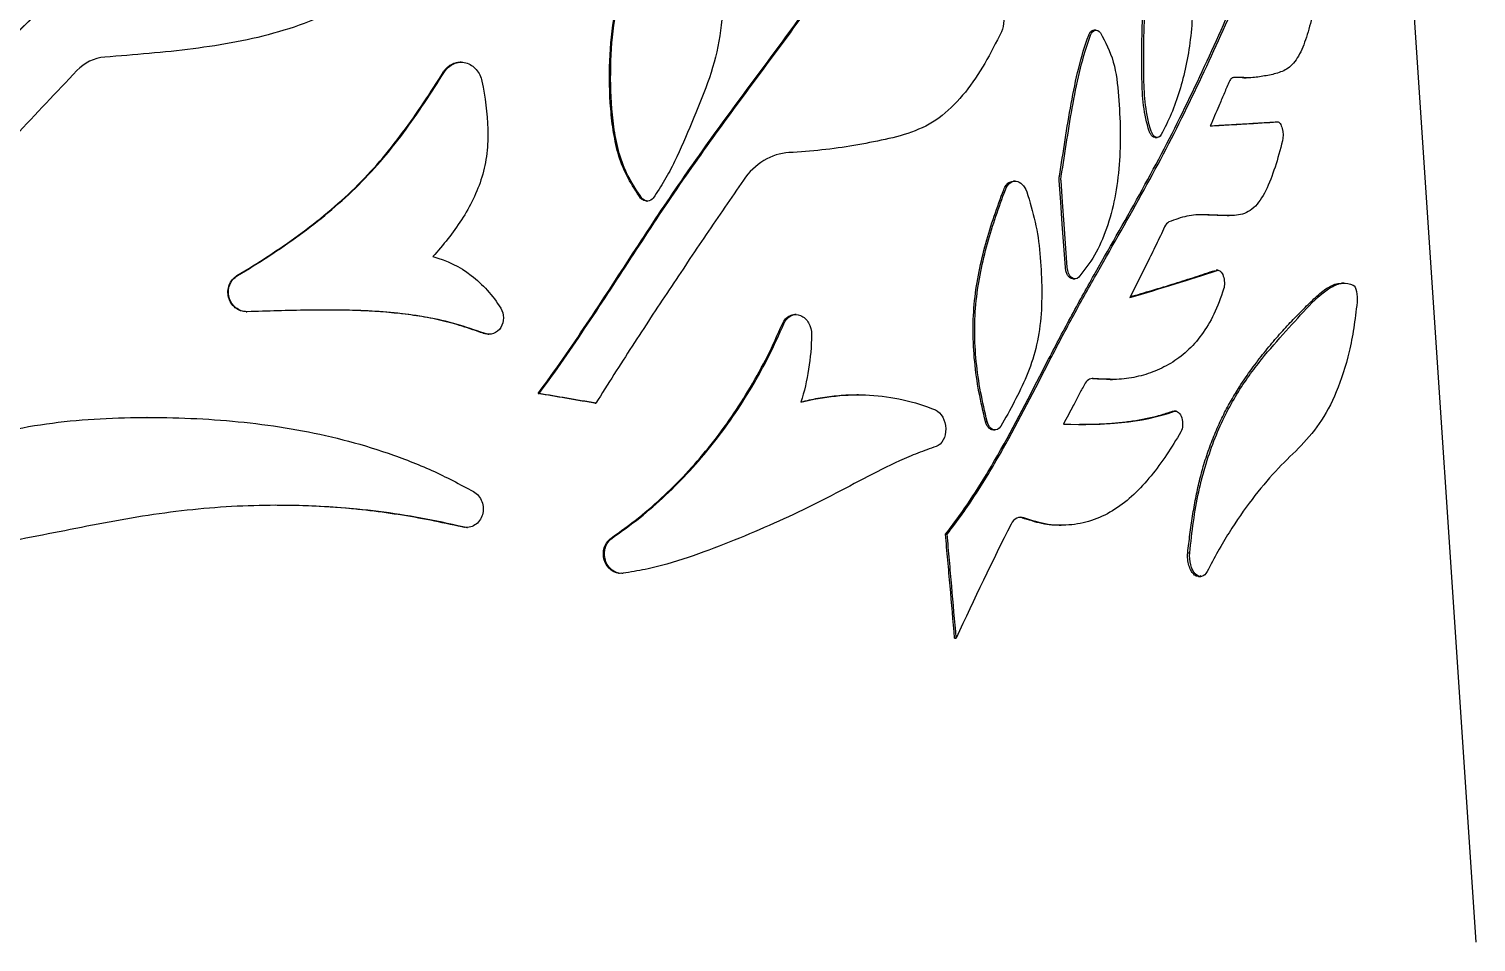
# Model space of a CAD drawing. Header units: millimetres. Extents: x 10 to 459, y 8 to 584.
# Drawn here: x 92.56 to 123.25, y 333.46 to 352.82 of the extents above; entities that cross this region are included whole.
import ezdxf

# ---------------------------------------------------------------- set-up
doc = ezdxf.new("R2010")
doc.units = ezdxf.units.MM
doc.layers.add('OUTLINE', color=7, linetype='Continuous', lineweight=25)

msp = doc.modelspace()

# ---------------------------------------------------------------- linework, layer by layer
at = {"layer": 'OUTLINE'}
for p, q in [((123.247, 333.46), (121.191, 364.361)), ((115.186, 352.796), (115.146, 352.796)), ((101.722, 352.115), (101.702, 352.115)), ((118.322, 351.788), (118.124, 351.792)), ((118.322, 351.785), (118.373, 351.785)), ((118.989, 350.85), (119.035, 350.85)), ((116.443, 350.52), (116.485, 350.52)), ((113.475, 349.593), (113.438, 349.593)), ((105.528, 349.236), (105.553, 349.236)), ((105.652, 349.172), (105.679, 349.172)), ((117.965, 348.863), (118.009, 348.863)), ((117.781, 347.704), (117.737, 347.704)), ((114.703, 347.52), (114.742, 347.52)), ((120.442, 347.43), (120.392, 347.43)), ((97.167, 346.826), (97.18, 346.826)), ((108.828, 346.765), (108.798, 346.765)), ((102.192, 346.368), (102.212, 346.368)), ((102.294, 346.348), (102.314, 346.348)), ((115.49, 345.387), (115.534, 345.387)), ((103.358, 345.09), (103.379, 345.09)), ((110.149, 345.064), (110.117, 345.064)), ((104.556, 344.885), (104.58, 344.885)), ((116.809, 344.714), (116.842, 344.715)), ((116.884, 344.718), (116.842, 344.718)), ((95.069, 344.583), (95.06, 344.583)), ((112.841, 344.495), (112.877, 344.495)), ((113.012, 344.317), (113.048, 344.317)), ((101.843, 342.252), (101.862, 342.252)), ((113.62, 342.454), (113.548, 342.464)), ((113.62, 342.454), (113.657, 342.454)), ((114.405, 342.296), (114.445, 342.296)), ((111.996, 342.106), (112.03, 342.106)), ((117.132, 341.712), (117.174, 341.712)), ((105.059, 341.279), (105.084, 341.279)), ((105.134, 341.279), (105.157, 341.279)), ((117.364, 341.21), (117.407, 341.21)), ((112.189, 339.905), (112.224, 339.905))]:
    msp.add_line(p, q, dxfattribs=at)
at = {"layer": 'OUTLINE', "flags": 128}
for points in [[(114.538, 347.762), (114.472, 348.684), (114.439, 349.145), (114.407, 349.606)], [(114.576, 347.762), (114.51, 348.684), (114.478, 349.145), (114.445, 349.606)]]:
    msp.add_lwpolyline(points, dxfattribs=at)
at = {"layer": 'OUTLINE'}
for points, knots in [([(86.588, 346.333), (86.815, 346.641), (87.044, 346.948), (87.513, 347.55), (87.751, 347.848), (88.478, 348.729), (88.979, 349.303), (90.004, 350.426), (90.529, 350.976), (91.599, 352.057), (92.143, 352.589), (93.788, 354.158), (94.901, 355.172), (97.1, 357.199), (98.181, 358.221), (100.315, 360.233), (101.375, 361.219), (102.951, 362.666), (103.474, 363.143), (104.508, 364.084), (105.02, 364.548), (106.535, 365.92), (107.52, 366.808), (109.432, 368.532), (110.36, 369.367), (111.255, 370.173)], [0, 0, 0, 0, 0.03125, 0.03125, 0.0625, 0.0625, 0.125, 0.125, 0.1875, 0.1875, 0.25, 0.25, 0.375, 0.375, 0.5, 0.5, 0.625, 0.625, 0.6875, 0.6875, 0.75, 0.75, 0.875, 0.875, 1, 1, 1, 1]), ([(89.085, 349.413), (89.094, 349.423), (89.397, 349.774), (90.02, 350.439), (90.949, 351.411), (91.898, 352.354), (92.856, 353.277), (93.819, 354.182), (94.788, 355.078), (95.756, 355.97), (96.718, 356.861), (97.671, 357.752), (98.611, 358.641), (99.545, 359.523), (100.476, 360.398), (101.405, 361.262), (102.332, 362.117), (103.297, 363.002), (104.298, 363.915), (105.332, 364.854), (106.35, 365.777), (107.291, 366.627), (108.154, 367.407), (108.943, 368.119), (109.718, 368.818), (110.478, 369.503), (110.971, 369.947), (111.217, 370.169)], [0, 0, 0, 0, 0.001288, 0.042666, 0.084054, 0.125434, 0.166394, 0.207362, 0.248324, 0.289476, 0.330635, 0.371787, 0.412744, 0.453707, 0.494663, 0.535845, 0.577034, 0.618215, 0.665487, 0.712783, 0.760077, 0.807346, 0.845862, 0.884403, 0.922951, 0.961488, 1, 1, 1, 1]), ([(103.358, 345.09), (103.534, 345.332), (103.709, 345.574), (104.05, 346.064), (104.217, 346.312), (104.714, 347.055), (105.037, 347.555), (105.684, 348.547), (106.008, 349.039), (106.669, 350.002), (107.007, 350.472), (107.685, 351.399), (108.026, 351.856), (108.697, 352.768), (109.027, 353.225), (109.998, 354.595), (110.625, 355.505), (111.865, 357.277), (112.471, 358.144), (113.635, 359.86), (114.193, 360.707), (115.008, 361.929), (115.275, 362.328), (115.795, 363.114), (116.048, 363.502), (116.542, 364.263), (116.784, 364.631), (117.154, 365.119), (117.278, 365.271), (117.528, 365.537), (117.657, 365.645), (117.783, 365.75)], [0, 0, 0, 0, 0.03125, 0.03125, 0.0625, 0.0625, 0.125, 0.125, 0.1875, 0.1875, 0.25, 0.25, 0.3125, 0.3125, 0.375, 0.375, 0.5, 0.5, 0.625, 0.625, 0.75, 0.75, 0.8125, 0.8125, 0.875, 0.875, 0.9375, 0.9375, 0.96875, 0.96875, 1, 1, 1, 1]), ([(103.379, 345.09), (103.555, 345.332), (103.731, 345.574), (104.072, 346.064), (104.24, 346.312), (104.737, 347.056), (105.061, 347.555), (105.709, 348.548), (106.034, 349.04), (106.696, 350.003), (107.035, 350.473), (107.714, 351.4), (108.055, 351.857), (108.728, 352.77), (109.058, 353.226), (110.031, 354.597), (110.659, 355.507), (111.901, 357.279), (112.508, 358.145), (113.674, 359.862), (114.233, 360.708), (115.049, 361.93), (115.316, 362.329), (115.837, 363.115), (116.091, 363.503), (116.585, 364.264), (116.827, 364.632), (117.198, 365.119), (117.322, 365.271), (117.573, 365.537), (117.702, 365.645), (117.828, 365.75)], [0, 0, 0, 0, 0.03125, 0.03125, 0.0625, 0.0625, 0.125, 0.125, 0.1875, 0.1875, 0.25, 0.25, 0.3125, 0.3125, 0.375, 0.375, 0.5, 0.5, 0.625, 0.625, 0.75, 0.75, 0.8125, 0.8125, 0.875, 0.875, 0.9375, 0.9375, 0.96875, 0.96875, 1, 1, 1, 1]), ([(105.528, 349.236), (105.437, 349.374), (105.346, 349.512), (105.187, 349.803), (105.121, 349.959), (105.021, 350.287), (104.985, 350.454), (104.93, 350.789), (104.91, 350.958), (104.87, 351.467), (104.865, 351.81), (104.887, 352.484), (104.919, 352.817), (105.042, 353.473), (105.131, 353.799), (105.353, 354.422), (105.483, 354.72), (105.778, 355.294), (105.942, 355.572), (106.298, 356.098), (106.495, 356.34), (106.691, 356.58)], [0, 0, 0, 0, 0.0625, 0.0625, 0.125, 0.125, 0.1875, 0.1875, 0.25, 0.25, 0.375, 0.375, 0.5, 0.5, 0.625, 0.625, 0.75, 0.75, 0.875, 0.875, 1, 1, 1, 1]), ([(105.553, 349.236), (105.462, 349.374), (105.371, 349.512), (105.211, 349.803), (105.146, 349.959), (105.045, 350.287), (105.009, 350.454), (104.954, 350.789), (104.934, 350.958), (104.894, 351.467), (104.889, 351.81), (104.912, 352.484), (104.943, 352.818), (105.066, 353.474), (105.156, 353.8), (105.378, 354.423), (105.509, 354.721), (105.804, 355.295), (105.969, 355.572), (106.325, 356.098), (106.521, 356.34), (106.718, 356.58)], [0, 0, 0, 0, 0.0625, 0.0625, 0.125, 0.125, 0.1875, 0.1875, 0.25, 0.25, 0.375, 0.375, 0.5, 0.5, 0.625, 0.625, 0.75, 0.75, 0.875, 0.875, 1, 1, 1, 1]), ([(107.122, 356.349), (107.134, 356.031), (107.149, 355.714), (107.199, 355.08), (107.227, 354.763), (107.268, 354.128), (107.282, 353.811), (107.272, 353.175), (107.246, 352.861), (107.082, 351.955), (106.85, 351.392), (106.498, 350.557), (106.38, 350.278), (106.184, 349.873), (106.113, 349.742), (105.961, 349.486), (105.88, 349.361), (105.799, 349.236)], [0, 0, 0, 0, 0.125, 0.125, 0.25, 0.25, 0.375, 0.375, 0.5, 0.5, 0.75, 0.75, 0.875, 0.875, 0.9375, 0.9375, 1, 1, 1, 1]), ([(111.996, 342.106), (112.104, 342.247), (112.211, 342.389), (112.418, 342.678), (112.518, 342.826), (112.809, 343.277), (112.993, 343.587), (113.524, 344.532), (113.852, 345.181), (114.345, 346.134), (114.51, 346.447), (114.843, 347.061), (115.011, 347.362), (115.515, 348.254), (115.848, 348.833), (116.485, 349.989), (116.788, 350.569), (117.359, 351.739), (117.63, 352.325), (118.145, 353.489), (118.39, 354.066), (118.74, 354.916), (118.854, 355.197), (119.076, 355.752), (119.185, 356.024), (119.29, 356.295)], [0, 0, 0, 0, 0.03125, 0.03125, 0.0625, 0.0625, 0.125, 0.125, 0.25, 0.25, 0.3125, 0.3125, 0.375, 0.375, 0.5, 0.5, 0.625, 0.625, 0.75, 0.75, 0.875, 0.875, 0.9375, 0.9375, 1, 1, 1, 1]), ([(112.03, 342.106), (112.138, 342.247), (112.246, 342.389), (112.453, 342.678), (112.553, 342.826), (112.845, 343.277), (113.029, 343.587), (113.561, 344.532), (113.889, 345.181), (114.383, 346.134), (114.548, 346.448), (114.882, 347.061), (115.051, 347.362), (115.555, 348.255), (115.889, 348.833), (116.527, 349.989), (116.83, 350.569), (117.402, 351.739), (117.674, 352.325), (118.19, 353.489), (118.435, 354.066), (118.785, 354.916), (118.899, 355.197), (119.122, 355.752), (119.231, 356.024), (119.336, 356.295)], [0, 0, 0, 0, 0.03125, 0.03125, 0.0625, 0.0625, 0.125, 0.125, 0.25, 0.25, 0.3125, 0.3125, 0.375, 0.375, 0.5, 0.5, 0.625, 0.625, 0.75, 0.75, 0.875, 0.875, 0.9375, 0.9375, 1, 1, 1, 1]), ([(100.671, 354.902), (100.603, 354.762), (100.534, 354.623), (100.381, 354.356), (100.296, 354.23), (100.101, 353.995), (99.992, 353.885), (99.763, 353.681), (99.643, 353.587), (99.268, 353.328), (98.995, 353.186), (98.434, 352.944), (98.146, 352.845), (97.267, 352.589), (96.656, 352.479), (95.42, 352.321), (94.794, 352.273), (94.165, 352.223)], [0, 0, 0, 0, 0.0625, 0.0625, 0.125, 0.125, 0.1875, 0.1875, 0.25, 0.25, 0.375, 0.375, 0.5, 0.5, 0.75, 0.75, 1, 1, 1, 1]), ([(116.316, 350.655), (116.259, 350.827), (116.22, 351.011), (116.174, 351.39), (116.165, 351.578), (116.157, 351.952), (116.159, 352.138), (116.161, 352.511), (116.161, 352.698), (116.176, 353.069), (116.191, 353.253), (116.257, 353.595), (116.312, 353.751), (116.427, 354.05), (116.487, 354.196), (116.554, 354.441), (116.573, 354.528), (116.597, 354.707), (116.603, 354.8), (116.602, 354.896)], [0, 0, 0, 0, 0.125, 0.125, 0.25, 0.25, 0.375, 0.375, 0.5, 0.5, 0.625, 0.625, 0.75, 0.75, 0.875, 0.875, 0.9375, 0.9375, 1, 1, 1, 1]), ([(116.357, 350.655), (116.3, 350.827), (116.262, 351.012), (116.215, 351.391), (116.206, 351.579), (116.198, 351.954), (116.2, 352.14), (116.202, 352.514), (116.202, 352.701), (116.218, 353.073), (116.233, 353.256), (116.3, 353.599), (116.355, 353.755), (116.47, 354.053), (116.529, 354.199), (116.596, 354.442), (116.615, 354.528), (116.639, 354.708), (116.645, 354.801), (116.644, 354.896)], [0, 0, 0, 0, 0.125, 0.125, 0.25, 0.25, 0.375, 0.375, 0.5, 0.5, 0.625, 0.625, 0.75, 0.75, 0.875, 0.875, 0.9375, 0.9375, 1, 1, 1, 1]), ([(117.031, 355), (117.088, 354.813), (117.132, 354.618), (117.197, 354.218), (117.218, 354.01), (117.24, 353.601), (117.241, 353.398), (117.227, 352.994), (117.211, 352.794), (117.163, 352.407), (117.132, 352.22), (117.056, 351.856), (117.01, 351.678), (116.853, 351.169), (116.723, 350.861), (116.569, 350.582)], [0, 0, 0, 0, 0.125, 0.125, 0.25, 0.25, 0.375, 0.375, 0.5, 0.5, 0.625, 0.625, 0.75, 0.75, 1, 1, 1, 1]), ([(119.892, 353.62), (119.856, 353.451), (119.819, 353.283), (119.74, 352.955), (119.698, 352.795), (119.601, 352.498), (119.546, 352.362), (119.415, 352.132), (119.341, 352.047), (119.18, 351.934), (119.092, 351.901), (118.912, 351.85), (118.82, 351.833), (118.631, 351.802), (118.535, 351.789), (118.336, 351.783), (118.234, 351.788), (118.13, 351.793)], [0, 0, 0, 0, 0.125, 0.125, 0.25, 0.25, 0.375, 0.375, 0.5, 0.5, 0.625, 0.625, 0.75, 0.75, 0.875, 0.875, 1, 1, 1, 1]), ([(112.849, 353.414), (112.905, 353.444), (112.968, 353.445), (113.085, 353.385), (113.136, 353.327), (113.208, 353.178), (113.228, 353.09), (113.231, 352.914), (113.214, 352.829), (113.18, 352.759)], [0, 0, 0, 0, 0.25, 0.25, 0.5, 0.5, 0.75, 0.75, 1, 1, 1, 1]), ([(113.18, 352.759), (113.067, 352.532), (112.952, 352.304), (112.701, 351.875), (112.565, 351.671), (112.267, 351.295), (112.102, 351.124), (111.748, 350.848), (111.555, 350.741), (111.144, 350.581), (110.931, 350.525), (110.498, 350.429), (110.277, 350.388), (109.83, 350.312), (109.604, 350.279), (109.145, 350.229), (108.911, 350.213), (108.676, 350.198)], [0, 0, 0, 0, 0.125, 0.125, 0.25, 0.25, 0.375, 0.375, 0.5, 0.5, 0.625, 0.625, 0.75, 0.75, 0.875, 0.875, 1, 1, 1, 1]), ([(114.411, 349.696), (114.495, 350.211), (114.567, 350.731), (114.754, 351.747), (114.868, 352.242), (115.033, 352.692)], [0, 0, 0, 0, 0.5, 0.5, 1, 1, 1, 1]), ([(114.449, 349.696), (114.534, 350.211), (114.606, 350.731), (114.793, 351.747), (114.908, 352.243), (115.073, 352.692)], [0, 0, 0, 0, 0.5, 0.5, 1, 1, 1, 1]), ([(115.282, 352.738), (115.385, 352.545), (115.488, 352.352), (115.619, 351.887), (115.644, 351.643), (115.704, 350.906), (115.716, 350.42), (115.66, 349.705), (115.629, 349.467), (115.539, 349.014), (115.481, 348.798), (115.338, 348.386), (115.254, 348.191), (115.055, 347.851), (114.939, 347.704), (114.822, 347.558)], [0, 0, 0, 0, 0.125, 0.125, 0.25, 0.25, 0.5, 0.5, 0.625, 0.625, 0.75, 0.75, 0.875, 0.875, 1, 1, 1, 1]), ([(115.033, 352.692), (115.043, 352.713), (115.062, 352.755), (115.104, 352.791), (115.133, 352.793), (115.146, 352.794)], [0, 0, 0, 0, 0.359177, 0.718986, 1, 1, 1, 1]), ([(115.073, 352.692), (115.093, 352.747), (115.128, 352.785), (115.206, 352.803), (115.249, 352.781), (115.282, 352.738)], [0, 0, 0, 0, 0.5, 0.5, 1, 1, 1, 1]), ([(101.352, 351.911), (101.367, 351.933), (101.397, 351.976), (101.453, 352.029), (101.518, 352.071), (101.588, 352.1), (101.65, 352.114), (101.689, 352.114), (101.702, 352.113)], [0, 0, 0, 0, 0.181288, 0.362444, 0.544208, 0.725987, 0.901334, 1, 1, 1, 1]), ([(101.37, 351.911), (101.419, 351.988), (101.487, 352.049), (101.646, 352.117), (101.737, 352.124), (101.906, 352.08), (101.985, 352.029), (102.104, 351.891), (102.145, 351.804), (102.164, 351.712)], [0, 0, 0, 0, 0.25, 0.25, 0.5, 0.5, 0.75, 0.75, 1, 1, 1, 1]), ([(93.576, 351.938), (92.705, 351.02), (91.838, 350.094), (90.111, 348.225), (89.251, 347.284), (88.39, 346.341)], [0, 0, 0, 0, 0.5, 0.5, 1, 1, 1, 1]), ([(96.97, 347.591), (97.194, 347.727), (97.417, 347.863), (97.853, 348.147), (98.067, 348.295), (98.696, 348.755), (99.097, 349.085), (99.652, 349.628), (99.83, 349.818), (100.168, 350.21), (100.329, 350.414), (100.792, 351.037), (101.074, 351.472), (101.352, 351.911)], [0, 0, 0, 0, 0.125, 0.125, 0.25, 0.25, 0.5, 0.5, 0.625, 0.625, 0.75, 0.75, 1, 1, 1, 1]), ([(96.982, 347.591), (97.206, 347.727), (97.429, 347.863), (97.866, 348.147), (98.08, 348.295), (98.71, 348.755), (99.112, 349.085), (99.668, 349.627), (99.846, 349.817), (100.185, 350.21), (100.346, 350.413), (100.81, 351.036), (101.093, 351.472), (101.37, 351.911)], [0, 0, 0, 0, 0.125, 0.125, 0.25, 0.25, 0.5, 0.5, 0.625, 0.625, 0.75, 0.75, 1, 1, 1, 1]), ([(102.164, 351.712), (102.231, 351.373), (102.28, 351.034), (102.294, 350.524), (102.288, 350.354), (102.249, 350.012), (102.213, 349.842), (102.115, 349.52), (102.052, 349.364), (101.906, 349.063), (101.823, 348.916), (101.552, 348.496), (101.345, 348.239), (101.123, 347.993)], [0, 0, 0, 0, 0.25, 0.25, 0.375, 0.375, 0.5, 0.5, 0.625, 0.625, 0.75, 0.75, 1, 1, 1, 1]), ([(118.122, 351.792), (118.111, 351.791), (118.081, 351.79), (118.038, 351.754), (118.013, 351.705), (118.001, 351.682)], [0, 0, 0, 0, 0.228419, 0.64672, 1, 1, 1, 1]), ([(118.001, 351.682), (117.967, 351.6), (117.932, 351.517), (117.897, 351.434), (117.862, 351.352), (117.826, 351.269), (117.791, 351.186), (117.731, 351.046), (117.671, 350.906), (117.61, 350.765)], [0, 0, 0, 0, 0.000349273, 0.000349273, 0.000349273, 0.000698545, 0.000698545, 0.000698545, 0.001286566, 0.001286566, 0.001286566, 0.001286566]), ([(117.611, 350.767), (117.73, 350.774), (117.982, 350.788), (118.334, 350.809), (118.677, 350.83), (118.885, 350.843), (118.989, 350.85)], [0, 0, 0, 0, 0.2396212, 0.5093547, 0.7546173, 1, 1, 1, 1]), ([(119.035, 350.85), (119.054, 350.851), (119.075, 350.838), (119.11, 350.788), (119.126, 350.751), (119.158, 350.626), (119.159, 350.521), (119.141, 350.446)], [0, 0, 0, 0, 0.25, 0.25, 0.5, 0.5, 1, 1, 1, 1]), ([(116.443, 350.522), (116.431, 350.523), (116.404, 350.525), (116.365, 350.56), (116.334, 350.607), (116.321, 350.642), (116.316, 350.655)], [0, 0, 0, 0, 0.247333, 0.536534, 0.830787, 1, 1, 1, 1]), ([(116.569, 350.582), (116.542, 350.533), (116.5, 350.51), (116.418, 350.539), (116.38, 350.589), (116.357, 350.655)], [0, 0, 0, 0, 0.5, 0.5, 1, 1, 1, 1]), ([(108.676, 350.198), (108.49, 350.189), (108.307, 350.13), (107.978, 349.93), (107.83, 349.788), (107.71, 349.614)], [0, 0, 0, 0, 0.5, 0.5, 1, 1, 1, 1]), ([(119.141, 350.446), (119.091, 350.257), (119.041, 350.068), (118.926, 349.713), (118.862, 349.546), (118.712, 349.246), (118.629, 349.119), (118.482, 348.988), (118.43, 348.953), (118.323, 348.903), (118.268, 348.887), (118.098, 348.858), (117.98, 348.862), (117.739, 348.87), (117.617, 348.876), (117.368, 348.882), (117.242, 348.878), (116.988, 348.824), (116.862, 348.776), (116.734, 348.728)], [0, 0, 0, 0, 0.125, 0.125, 0.25, 0.25, 0.375, 0.375, 0.4375, 0.4375, 0.5, 0.5, 0.625, 0.625, 0.75, 0.75, 0.875, 0.875, 1, 1, 1, 1]), ([(107.71, 349.614), (107.448, 349.232), (107.184, 348.848), (106.659, 348.073), (106.396, 347.682), (105.873, 346.895), (105.612, 346.498), (105.093, 345.697), (104.836, 345.292), (104.58, 344.885)], [0, 0, 0, 0, 0.25, 0.25, 0.5, 0.5, 0.75, 0.75, 1, 1, 1, 1]), ([(113.229, 349.411), (113.245, 349.446), (113.279, 349.516), (113.355, 349.581), (113.412, 349.588), (113.438, 349.591)], [0, 0, 0, 0, 0.3450372, 0.6905052, 1, 1, 1, 1]), ([(113.265, 349.411), (113.287, 349.469), (113.32, 349.517), (113.398, 349.581), (113.445, 349.596), (113.538, 349.588), (113.583, 349.564), (113.662, 349.485), (113.695, 349.431), (113.718, 349.369)], [0, 0, 0, 0, 0.25, 0.25, 0.5, 0.5, 0.75, 0.75, 1, 1, 1, 1]), ([(114.407, 349.606), (114.406, 349.614), (114.406, 349.621), (114.406, 349.629), (114.406, 349.637), (114.406, 349.645), (114.406, 349.653), (114.407, 349.668), (114.408, 349.682), (114.411, 349.696)], [0, 0, 0, 0, 0.0000238791, 0.0000238791, 0.0000238791, 0.00004775725, 0.00004775725, 0.00004775725, 0.00009227178, 0.00009227178, 0.00009227178, 0.00009227178]), ([(114.445, 349.606), (114.444, 349.614), (114.444, 349.621), (114.444, 349.629), (114.444, 349.637), (114.444, 349.645), (114.444, 349.653), (114.445, 349.668), (114.447, 349.682), (114.449, 349.696)], [0, 0, 0, 0, 0.00002387918, 0.00002387918, 0.00002387918, 0.0000477574, 0.0000477574, 0.0000477574, 0.0000922761, 0.0000922761, 0.0000922761, 0.0000922761]), ([(105.654, 349.174), (105.645, 349.174), (105.618, 349.172), (105.572, 349.192), (105.543, 349.221), (105.528, 349.236)], [0, 0, 0, 0, 0.191361, 0.582379, 1, 1, 1, 1]), ([(105.799, 349.236), (105.77, 349.196), (105.725, 349.172), (105.632, 349.172), (105.586, 349.196), (105.553, 349.236)], [0, 0, 0, 0, 0.5, 0.5, 1, 1, 1, 1]), ([(112.841, 344.495), (112.793, 344.705), (112.745, 344.915), (112.665, 345.338), (112.635, 345.552), (112.593, 345.982), (112.581, 346.199), (112.58, 346.636), (112.591, 346.85), (112.657, 347.478), (112.742, 347.88), (112.904, 348.469), (112.964, 348.662), (113.092, 349.04), (113.161, 349.225), (113.229, 349.411)], [0, 0, 0, 0, 0.125, 0.125, 0.25, 0.25, 0.375, 0.375, 0.5, 0.5, 0.75, 0.75, 0.875, 0.875, 1, 1, 1, 1]), ([(112.877, 344.495), (112.828, 344.705), (112.78, 344.915), (112.7, 345.338), (112.67, 345.552), (112.628, 345.982), (112.616, 346.199), (112.615, 346.636), (112.626, 346.85), (112.692, 347.478), (112.778, 347.88), (112.94, 348.469), (113, 348.662), (113.129, 349.04), (113.197, 349.225), (113.265, 349.411)], [0, 0, 0, 0, 0.125, 0.125, 0.25, 0.25, 0.375, 0.375, 0.5, 0.5, 0.75, 0.75, 0.875, 0.875, 1, 1, 1, 1]), ([(113.718, 349.369), (113.783, 349.157), (113.847, 348.944), (113.945, 348.509), (113.976, 348.285), (114.018, 347.829), (114.031, 347.6), (114.04, 347.147), (114.035, 346.922), (113.997, 346.475), (113.962, 346.253), (113.858, 345.841), (113.79, 345.646), (113.635, 345.271), (113.547, 345.091), (113.363, 344.741), (113.266, 344.57), (113.169, 344.399)], [0, 0, 0, 0, 0.125, 0.125, 0.25, 0.25, 0.375, 0.375, 0.5, 0.5, 0.625, 0.625, 0.75, 0.75, 0.875, 0.875, 1, 1, 1, 1]), ([(116.643, 348.622), (116.582, 348.496), (116.522, 348.369), (116.46, 348.242), (116.399, 348.115), (116.337, 347.989), (116.274, 347.862), (116.153, 347.617), (116.03, 347.373), (115.905, 347.128)], [0, 0, 0, 0, 0.000525375, 0.000525375, 0.000525375, 0.001050751, 0.001050751, 0.001050751, 0.002065523, 0.002065523, 0.002065523, 0.002065523]), ([(117.965, 348.865), (117.931, 348.864), (117.826, 348.862), (117.679, 348.871), (117.525, 348.877), (117.445, 348.879), (117.403, 348.879)], [0, 0, 0, 0, 0.185208, 0.583511, 0.782405, 1, 1, 1, 1]), ([(101.123, 347.993), (101.418, 347.92), (101.696, 347.78), (102.181, 347.407), (102.395, 347.171), (102.563, 346.901)], [0, 0, 0, 0, 0.5, 0.5, 1, 1, 1, 1]), ([(114.703, 347.523), (114.698, 347.522), (114.676, 347.519), (114.638, 347.54), (114.593, 347.584), (114.559, 347.65), (114.543, 347.713), (114.539, 347.751), (114.538, 347.762)], [0, 0, 0, 0, 0.065943, 0.273844, 0.48106, 0.694177, 0.916345, 1, 1, 1, 1]), ([(114.822, 347.558), (114.778, 347.511), (114.717, 347.508), (114.617, 347.593), (114.583, 347.676), (114.576, 347.762)], [0, 0, 0, 0, 0.5, 0.5, 1, 1, 1, 1]), ([(115.912, 347.142), (116.067, 347.187), (116.392, 347.282), (116.852, 347.422), (117.298, 347.564), (117.573, 347.656), (117.711, 347.702)], [0, 0, 0, 0, 0.241483, 0.507789, 0.753822, 1, 1, 1, 1]), ([(117.754, 347.702), (117.778, 347.71), (117.804, 347.702), (117.851, 347.659), (117.871, 347.623), (117.914, 347.496), (117.917, 347.385), (117.894, 347.305)], [0, 0, 0, 0, 0.25, 0.25, 0.5, 0.5, 1, 1, 1, 1]), ([(97.175, 346.826), (97.088, 346.825), (97.002, 346.855), (96.864, 346.966), (96.815, 347.045), (96.77, 347.218), (96.775, 347.31), (96.838, 347.476), (96.895, 347.546), (96.97, 347.591)], [0, 0, 0, 0, 0.25, 0.25, 0.5, 0.5, 0.75, 0.75, 1, 1, 1, 1]), ([(97.187, 346.826), (97.1, 346.825), (97.014, 346.855), (96.876, 346.966), (96.826, 347.045), (96.781, 347.218), (96.786, 347.31), (96.849, 347.476), (96.907, 347.546), (96.982, 347.591)], [0, 0, 0, 0, 0.25, 0.25, 0.5, 0.5, 0.75, 0.75, 1, 1, 1, 1]), ([(117.132, 341.712), (117.147, 341.842), (117.177, 342.104), (117.233, 342.491), (117.299, 342.87), (117.378, 343.237), (117.477, 343.605), (117.598, 343.966), (117.739, 344.321), (117.893, 344.65), (118.057, 344.956), (118.256, 345.28), (118.489, 345.616), (118.753, 345.962), (119.016, 346.276), (119.276, 346.563), (119.531, 346.825), (119.739, 347.032), (119.904, 347.187), (120.032, 347.29), (120.16, 347.37), (120.281, 347.422), (120.359, 347.426), (120.395, 347.427)], [0, 0, 0, 0, 0.039319, 0.078762, 0.11817, 0.157461, 0.196655, 0.241512, 0.286555, 0.331705, 0.376837, 0.421771, 0.488844, 0.556033, 0.623355, 0.690759, 0.758137, 0.825337, 0.861254, 0.897339, 0.93337, 0.969237, 1, 1, 1, 1]), ([(117.174, 341.712), (117.198, 341.933), (117.223, 342.155), (117.284, 342.589), (117.321, 342.801), (117.457, 343.415), (117.577, 343.806), (117.852, 344.497), (118.009, 344.803), (118.26, 345.216), (118.347, 345.346), (118.521, 345.59), (118.609, 345.704), (118.871, 346.03), (119.046, 346.224), (119.384, 346.599), (119.547, 346.783), (119.866, 347.116), (120.023, 347.259), (120.256, 347.391), (120.334, 347.423), (120.49, 347.435), (120.569, 347.413), (120.644, 347.391)], [0, 0, 0, 0, 0.0625, 0.0625, 0.125, 0.125, 0.25, 0.25, 0.375, 0.375, 0.4375, 0.4375, 0.5, 0.5, 0.625, 0.625, 0.75, 0.75, 0.875, 0.875, 0.9375, 0.9375, 1, 1, 1, 1]), ([(120.644, 347.391), (120.67, 347.378), (120.695, 347.325), (120.725, 347.182), (120.73, 347.096), (120.723, 347.025)], [0, 0, 0, 0, 0.5, 0.5, 1, 1, 1, 1]), ([(117.894, 347.305), (117.83, 347.121), (117.765, 346.937), (117.611, 346.612), (117.523, 346.469), (117.331, 346.207), (117.226, 346.091), (117.006, 345.89), (116.89, 345.804), (116.646, 345.657), (116.519, 345.596), (116.259, 345.498), (116.126, 345.46), (115.853, 345.406), (115.713, 345.39), (115.426, 345.385), (115.278, 345.396), (115.129, 345.407)], [0, 0, 0, 0, 0.125, 0.125, 0.25, 0.25, 0.375, 0.375, 0.5, 0.5, 0.625, 0.625, 0.75, 0.75, 0.875, 0.875, 1, 1, 1, 1]), ([(102.212, 346.368), (102.015, 346.436), (101.818, 346.505), (101.416, 346.621), (101.212, 346.667), (100.593, 346.777), (100.174, 346.82), (99.33, 346.863), (98.904, 346.864), (98.049, 346.851), (97.619, 346.838), (97.187, 346.826)], [0, 0, 0, 0, 0.125, 0.125, 0.25, 0.25, 0.5, 0.5, 0.75, 0.75, 1, 1, 1, 1]), ([(102.192, 346.368), (102.045, 346.419), (101.75, 346.521), (101.297, 346.648), (100.834, 346.734), (100.366, 346.795), (99.894, 346.835), (99.419, 346.855), (99.077, 346.862), (98.893, 346.861), (98.869, 346.86)], [0, 0, 0, 0, 0.139814, 0.27952, 0.419423, 0.559366, 0.699116, 0.838878, 0.978545, 1, 1, 1, 1]), ([(102.563, 346.901), (102.601, 346.839), (102.62, 346.767), (102.621, 346.622), (102.602, 346.549), (102.528, 346.432), (102.472, 346.386), (102.346, 346.342), (102.276, 346.343), (102.212, 346.368)], [0, 0, 0, 0, 0.25, 0.25, 0.5, 0.5, 0.75, 0.75, 1, 1, 1, 1]), ([(120.723, 347.025), (120.702, 346.84), (120.679, 346.656), (120.625, 346.305), (120.593, 346.139), (120.482, 345.668), (120.389, 345.379), (120.176, 344.871), (120.055, 344.65), (119.787, 344.257), (119.639, 344.088), (119.323, 343.772), (119.158, 343.617), (118.828, 343.261), (118.661, 343.063), (118.331, 342.628), (118.168, 342.393), (117.929, 342.012), (117.85, 341.879), (117.697, 341.602), (117.621, 341.458), (117.544, 341.314)], [0, 0, 0, 0, 0.0625, 0.0625, 0.125, 0.125, 0.25, 0.25, 0.375, 0.375, 0.5, 0.5, 0.625, 0.625, 0.75, 0.75, 0.875, 0.875, 0.9375, 0.9375, 1, 1, 1, 1]), ([(104.903, 342.024), (105.101, 342.165), (105.298, 342.306), (105.676, 342.608), (105.858, 342.767), (106.389, 343.265), (106.72, 343.625), (107.328, 344.391), (107.608, 344.8), (107.987, 345.442), (108.107, 345.66), (108.332, 346.108), (108.435, 346.339), (108.538, 346.57)], [0, 0, 0, 0, 0.125, 0.125, 0.25, 0.25, 0.5, 0.5, 0.75, 0.75, 0.875, 0.875, 1, 1, 1, 1]), ([(104.926, 342.024), (105.125, 342.165), (105.322, 342.306), (105.7, 342.608), (105.883, 342.767), (106.415, 343.265), (106.746, 343.625), (107.355, 344.391), (107.635, 344.8), (108.015, 345.441), (108.135, 345.659), (108.361, 346.108), (108.465, 346.339), (108.568, 346.57)], [0, 0, 0, 0, 0.125, 0.125, 0.25, 0.25, 0.5, 0.5, 0.75, 0.75, 0.875, 0.875, 1, 1, 1, 1]), ([(108.538, 346.57), (108.558, 346.607), (108.598, 346.681), (108.691, 346.744), (108.763, 346.771), (108.798, 346.764), (108.798, 346.764)], [0, 0, 0, 0, 0.335969, 0.672704, 0.991812, 1, 1, 1, 1]), ([(108.568, 346.57), (108.601, 346.646), (108.653, 346.706), (108.782, 346.77), (108.856, 346.773), (108.992, 346.717), (109.052, 346.661), (109.134, 346.513), (109.155, 346.426), (109.154, 346.338)], [0, 0, 0, 0, 0.25, 0.25, 0.5, 0.5, 0.75, 0.75, 1, 1, 1, 1]), ([(102.294, 346.352), (102.268, 346.352), (102.233, 346.353), (102.2, 346.365), (102.192, 346.368)], [0, 0, 0, 0, 0.75293, 1, 1, 1, 1]), ([(114.941, 345.283), (114.902, 345.209), (114.863, 345.135), (114.824, 345.062), (114.784, 344.988), (114.745, 344.914), (114.706, 344.839), (114.636, 344.708), (114.565, 344.575), (114.495, 344.442)], [0, 0, 0, 0, 0.000300435, 0.000300435, 0.000300435, 0.000600871, 0.000600871, 0.000600871, 0.001135617, 0.001135617, 0.001135617, 0.001135617]), ([(115.49, 345.394), (115.413, 345.393), (115.288, 345.391), (115.159, 345.401), (115.11, 345.405)], [0, 0, 0, 0, 0.613446, 1, 1, 1, 1]), ([(104.556, 344.885), (104.454, 344.903), (104.352, 344.921), (104.249, 344.938), (104.146, 344.956), (104.043, 344.973), (103.94, 344.991), (103.747, 345.024), (103.553, 345.057), (103.358, 345.09)], [0, 0, 0, 0, 0.000348252, 0.000348252, 0.000348252, 0.000696504, 0.000696504, 0.000696504, 0.001347902, 0.001347902, 0.001347902, 0.001347902]), ([(104.58, 344.885), (104.477, 344.903), (104.375, 344.921), (104.272, 344.938), (104.169, 344.956), (104.066, 344.973), (103.963, 344.991), (103.769, 345.024), (103.575, 345.057), (103.379, 345.09)], [0, 0, 0, 0, 0.000348252, 0.000348252, 0.000348252, 0.000696504, 0.000696504, 0.000696504, 0.001349879, 0.001349879, 0.001349879, 0.001349879]), ([(108.929, 344.907), (109.417, 345.029), (109.906, 345.083), (110.868, 345.031), (111.333, 344.925), (111.78, 344.742)], [0, 0, 0, 0, 0.5, 0.5, 1, 1, 1, 1]), ([(108.931, 344.913), (109.051, 344.941), (109.302, 344.999), (109.684, 345.046), (109.96, 345.068), (110.104, 345.063), (110.118, 345.062)], [0, 0, 0, 0, 0.303074, 0.633998, 0.963684, 1, 1, 1, 1]), ([(111.78, 344.742), (111.842, 344.716), (111.897, 344.662), (111.976, 344.518), (111.998, 344.432), (112.002, 344.258), (111.983, 344.173), (111.911, 344.038), (111.857, 343.989), (111.796, 343.968)], [0, 0, 0, 0, 0.25, 0.25, 0.5, 0.5, 0.75, 0.75, 1, 1, 1, 1]), ([(114.835, 344.441), (114.923, 344.44), (115.118, 344.437), (115.408, 344.451), (115.709, 344.475), (115.997, 344.512), (116.276, 344.563), (116.547, 344.628), (116.722, 344.685), (116.809, 344.714)], [0, 0, 0, 0, 0.122516, 0.27247, 0.422546, 0.566556, 0.710564, 0.855284, 1, 1, 1, 1]), ([(116.851, 344.714), (116.88, 344.724), (116.912, 344.715), (116.968, 344.664), (116.991, 344.622), (117.021, 344.522), (117.027, 344.467), (117.02, 344.361), (117.007, 344.312), (116.986, 344.276)], [0, 0, 0, 0, 0.25, 0.25, 0.5, 0.5, 0.75, 0.75, 1, 1, 1, 1]), ([(86.54, 341.933), (86.811, 342.148), (87.084, 342.362), (87.664, 342.73), (87.966, 342.891), (88.895, 343.336), (89.551, 343.571), (90.858, 343.992), (91.513, 344.18), (92.842, 344.455), (93.517, 344.532), (94.541, 344.579), (94.885, 344.585), (95.567, 344.58), (95.907, 344.57), (96.918, 344.513), (97.583, 344.44), (98.567, 344.263), (98.892, 344.194), (99.538, 344.029), (99.86, 343.933), (100.489, 343.716), (100.798, 343.595), (101.403, 343.324), (101.696, 343.168), (101.987, 343.01)], [0, 0, 0, 0, 0.0625, 0.0625, 0.125, 0.125, 0.25, 0.25, 0.375, 0.375, 0.5, 0.5, 0.5625, 0.5625, 0.625, 0.625, 0.75, 0.75, 0.8125, 0.8125, 0.875, 0.875, 0.9375, 0.9375, 1, 1, 1, 1]), ([(113.012, 344.32), (113.001, 344.32), (112.973, 344.318), (112.927, 344.345), (112.881, 344.396), (112.854, 344.451), (112.844, 344.485), (112.841, 344.495)], [0, 0, 0, 0, 0.141454, 0.39137, 0.644513, 0.905842, 1, 1, 1, 1]), ([(113.169, 344.399), (113.132, 344.334), (113.069, 344.303), (112.95, 344.343), (112.898, 344.412), (112.877, 344.495)], [0, 0, 0, 0, 0.5, 0.5, 1, 1, 1, 1]), ([(116.986, 344.276), (116.888, 344.113), (116.788, 343.949), (116.578, 343.636), (116.469, 343.487), (116.238, 343.204), (116.117, 343.071), (115.863, 342.832), (115.73, 342.727), (115.449, 342.547), (115.3, 342.473), (114.992, 342.363), (114.834, 342.326), (114.509, 342.291), (114.34, 342.29), (114, 342.342), (113.829, 342.398), (113.657, 342.454)], [0, 0, 0, 0, 0.125, 0.125, 0.25, 0.25, 0.375, 0.375, 0.5, 0.5, 0.625, 0.625, 0.75, 0.75, 0.875, 0.875, 1, 1, 1, 1]), ([(111.796, 343.968), (111.667, 343.922), (111.538, 343.876), (111.28, 343.777), (111.151, 343.722), (110.767, 343.546), (110.512, 343.416), (109.998, 343.147), (109.739, 343.008), (109.211, 342.737), (108.943, 342.605), (108.396, 342.352), (108.119, 342.231), (107.554, 341.995), (107.268, 341.88), (106.686, 341.662), (106.39, 341.559), (105.937, 341.43), (105.784, 341.392), (105.473, 341.33), (105.316, 341.305), (105.157, 341.279)], [0, 0, 0, 0, 0.0625, 0.0625, 0.125, 0.125, 0.25, 0.25, 0.375, 0.375, 0.5, 0.5, 0.625, 0.625, 0.75, 0.75, 0.875, 0.875, 0.9375, 0.9375, 1, 1, 1, 1]), ([(101.987, 343.01), (102.067, 342.964), (102.129, 342.888), (102.196, 342.71), (102.2, 342.61), (102.148, 342.43), (102.091, 342.351), (101.942, 342.256), (101.85, 342.24), (101.762, 342.261)], [0, 0, 0, 0, 0.25, 0.25, 0.5, 0.5, 0.75, 0.75, 1, 1, 1, 1]), ([(101.762, 342.261), (101.467, 342.328), (101.17, 342.395), (100.573, 342.504), (100.272, 342.55), (99.366, 342.663), (98.756, 342.706), (97.522, 342.728), (96.898, 342.706), (95.952, 342.622), (95.636, 342.585), (95.006, 342.496), (94.692, 342.443), (93.75, 342.272), (93.123, 342.141), (91.859, 341.9), (91.221, 341.79), (89.943, 341.606), (89.302, 341.532), (88.338, 341.455), (88.016, 341.434), (87.37, 341.408), (87.047, 341.405), (86.723, 341.402)], [0, 0, 0, 0, 0.0625, 0.0625, 0.125, 0.125, 0.25, 0.25, 0.375, 0.375, 0.4375, 0.4375, 0.5, 0.5, 0.625, 0.625, 0.75, 0.75, 0.875, 0.875, 0.9375, 0.9375, 1, 1, 1, 1]), ([(101.743, 342.261), (101.52, 342.31), (101.074, 342.408), (100.393, 342.526), (99.705, 342.621), (99.002, 342.684), (98.375, 342.717), (97.977, 342.716), (97.823, 342.716)], [0, 0, 0, 0, 0.175846, 0.351833, 0.527772, 0.703552, 0.884637, 1, 1, 1, 1]), ([(101.808, 342.254), (101.804, 342.253), (101.783, 342.25), (101.761, 342.256), (101.743, 342.261)], [0, 0, 0, 0, 0.176001, 1, 1, 1, 1]), ([(113.657, 342.454), (113.606, 342.473), (113.554, 342.471), (113.459, 342.425), (113.417, 342.38), (113.388, 342.322)], [0, 0, 0, 0, 0.5, 0.5, 1, 1, 1, 1]), ([(114.405, 342.299), (114.353, 342.299), (114.232, 342.298), (114.04, 342.331), (113.831, 342.386), (113.69, 342.431), (113.62, 342.454)], [0, 0, 0, 0, 0.202799, 0.468169, 0.734086, 1, 1, 1, 1]), ([(105.134, 341.279), (105.054, 341.269), (104.973, 341.293), (104.838, 341.394), (104.786, 341.471), (104.734, 341.643), (104.734, 341.737), (104.785, 341.905), (104.835, 341.977), (104.903, 342.024)], [0, 0, 0, 0, 0.25, 0.25, 0.5, 0.5, 0.75, 0.75, 1, 1, 1, 1]), ([(105.157, 341.279), (105.078, 341.269), (104.997, 341.292), (104.862, 341.394), (104.81, 341.47), (104.758, 341.643), (104.757, 341.737), (104.808, 341.905), (104.859, 341.977), (104.926, 342.024)], [0, 0, 0, 0, 0.25, 0.25, 0.5, 0.5, 0.75, 0.75, 1, 1, 1, 1]), ([(112.189, 339.905), (112.157, 340.272), (112.125, 340.639), (112.093, 341.006), (112.077, 341.189), (112.061, 341.372), (112.045, 341.556), (112.028, 341.739), (112.012, 341.923), (111.996, 342.106)], [0, 0, 0, 0, 0.001104675, 0.001104675, 0.001104675, 0.001657013, 0.001657013, 0.001657013, 0.002209351, 0.002209351, 0.002209351, 0.002209351]), ([(112.224, 339.905), (112.191, 340.272), (112.159, 340.639), (112.127, 341.006), (112.111, 341.189), (112.095, 341.372), (112.079, 341.556), (112.063, 341.739), (112.047, 341.923), (112.03, 342.106)], [0, 0, 0, 0, 0.001104681, 0.001104681, 0.001104681, 0.001657021, 0.001657021, 0.001657021, 0.002209362, 0.002209362, 0.002209362, 0.002209362]), ([(117.364, 341.214), (117.347, 341.214), (117.306, 341.215), (117.243, 341.269), (117.186, 341.358), (117.145, 341.476), (117.127, 341.6), (117.13, 341.678), (117.132, 341.712)], [0, 0, 0, 0, 0.132776, 0.314098, 0.487164, 0.670575, 0.859234, 1, 1, 1, 1]), ([(117.544, 341.314), (117.514, 341.256), (117.473, 341.22), (117.382, 341.203), (117.334, 341.222), (117.25, 341.313), (117.216, 341.382), (117.174, 341.541), (117.166, 341.629), (117.174, 341.712)], [0, 0, 0, 0, 0.25, 0.25, 0.5, 0.5, 0.75, 0.75, 1, 1, 1, 1]), ([(117.41, 341.224), (117.401, 341.218), (117.39, 341.209), (117.377, 341.212), (117.374, 341.213)], [0, 0, 0, 0, 0.7399808, 1, 1, 1, 1])]:
    msp.add_open_spline(points, degree=3, knots=knots, dxfattribs=at)
for points in [[(94.165, 352.223), (93.941, 352.205), (93.731, 352.101), (93.576, 351.938)], [(117.61, 350.765), (118.127, 350.793), (118.602, 350.822), (119.035, 350.85)], [(116.734, 348.728), (116.698, 348.709), (116.667, 348.672), (116.643, 348.622)], [(115.905, 347.128), (116.57, 347.319), (117.188, 347.51), (117.754, 347.702)], [(109.154, 346.338), (109.149, 345.845), (109.073, 345.359), (108.929, 344.907)], [(115.129, 345.407), (115.057, 345.415), (114.987, 345.367), (114.941, 345.283)], [(114.495, 344.442), (115.35, 344.417), (116.145, 344.466), (116.851, 344.714)], [(113.388, 342.322), (112.99, 341.539), (112.601, 340.733), (112.224, 339.905)]]:
    msp.add_open_spline(points, degree=3, dxfattribs=at)

doc.saveas('drawing.dxf')
